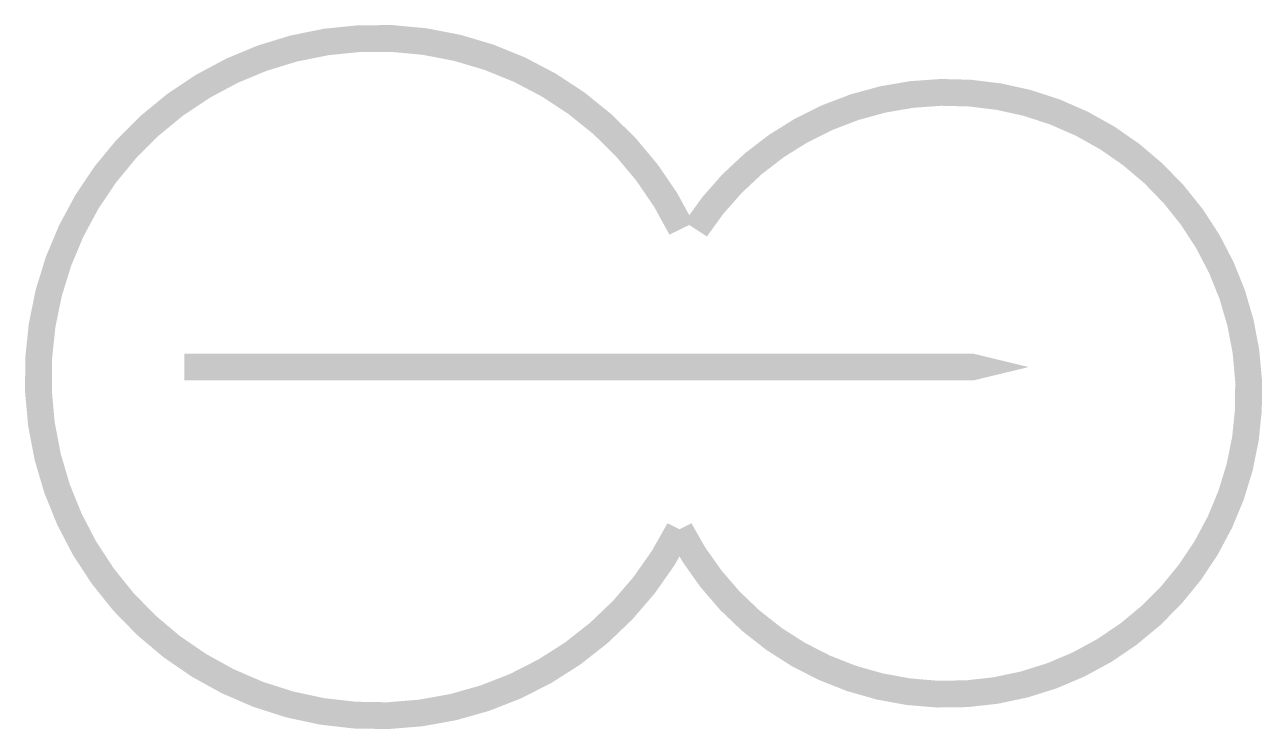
# Model space of a CAD drawing. Extents: x 0 to 7.05, y 0.01 to 4.02.
import ezdxf

# ---------------------------------------------------------------- set-up
doc = ezdxf.new("R2010")
doc.units = 0
doc.header["$MEASUREMENT"] = 0
doc.layers.get('0').update_dxf_attribs({"linetype": 'CONTINUOUS'})

msp = doc.modelspace()

# ---------------------------------------------------------------- linework, layer by layer
at = {"const_width": 0.1526}
for points in [[(3.7426, 2.8558, 4.277059), (3.7313, 1.1453, -0.615622)], [(3.8237, 2.8534, -3.7397), (3.7313, 1.1453, 0.615622)]]:
    msp.add_lwpolyline(points, format="xyb", dxfattribs=at)
msp.add_lwpolyline([(0.9114, 2.0686, 0.1526, 0.1526, 0), (4.1473, 2.0686, 0.763, 0, 0), (5.7191, 2.0686, 0, 0, 0)], format="xyseb")

doc.saveas('drawing.dxf')
